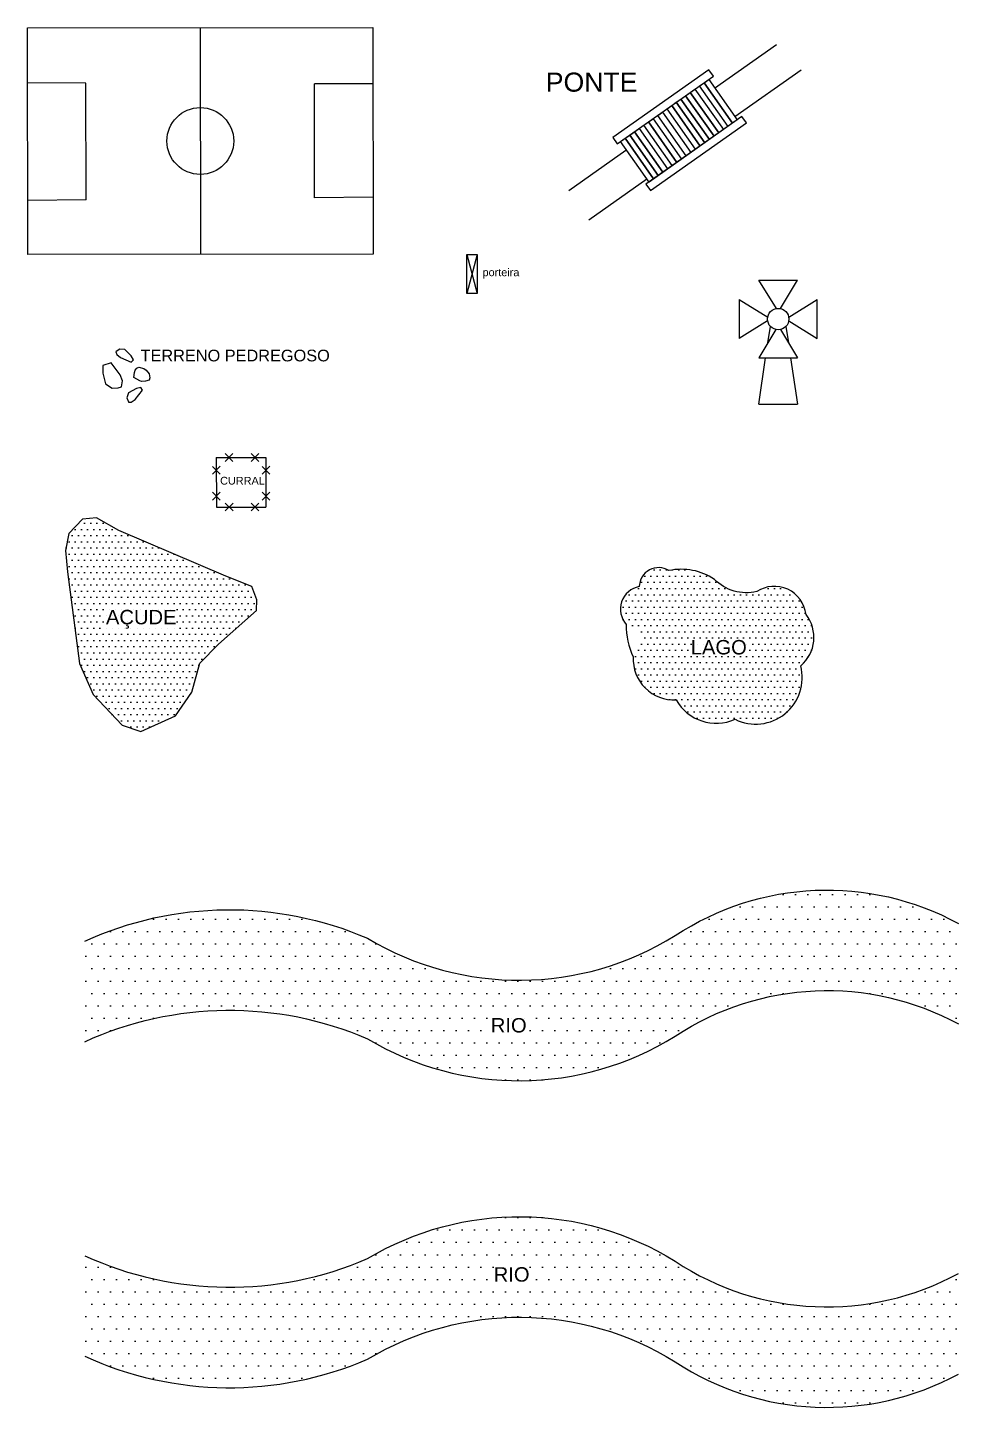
# Paper-space layout 'OBSERVAÇÕES' of a CAD drawing. Extents: x 729 to 1834, y 723 to 1194.
# Drawn here: x 1594.6 to 1833.9, y 760 to 1114.8 of the extents above; entities that cross this region are included whole.
import ezdxf

# ---------------------------------------------------------------- set-up
doc = ezdxf.new("R2010")
doc.units = 0
for name, color, linetype in [('Equipamentos', 7, 'Continuous'), ('Estrutura civís', 7, 'Continuous'), ('Observaзгo', 5, 'Continuous'), ('Terreno', 7, 'Continuous'), ('Textos', 7, 'Continuous')]:
    doc.layers.add(name, color=color, linetype=linetype)
doc.layers.add('Topografia', color=8, linetype='Continuous', true_color=0x808080)
doc.styles.get("Standard").update_dxf_attribs({"font": 'arial.ttf'})

# ---------------------------------------------------------------- blocks, each defined once
blk = doc.blocks.new('Pedra', base_point=(614479.543839, 8270504.986392))
at = {"layer": 'Textos', "elevation": 0.56174}
for points in [[(614481.402616, 8270507.548334), (614480.828827, 8270508.522875), (614479.21796, 8270510.187766), (614477.866274, 8270510.288431), (614476.97192, 8270509.658637), (614476.888038, 8270509.576167), (614477.109839, 8270508.939841), (614478.043547, 8270508.143176), (614480.843229, 8270506.957233)], [(614483.28608, 8270500.4478), (614482.195483, 8270500.14853), (614480.167579, 8270499.028547), (614479.71729, 8270497.7501), (614480.091568, 8270496.722274), (614480.149261, 8270496.61976), (614480.821432, 8270496.667622), (614481.834358, 8270497.360781), (614483.710516, 8270499.753418)]]:
    blk.add_lwpolyline(points, close=True, dxfattribs=at)
for points in [[(614473.492273, 8270506.099245), (614473.525775, 8270504.097348), (614474.232119, 8270501.371072), (614475.972687, 8270500.206343), (614477.499203, 8270500.356633), (614478.303817, 8270500.571992), (614478.586354, 8270502.12466), (614478.021279, 8270503.677329), (614475.653282, 8270506.761956), (614475.653282, 8270506.761956), (614473.492273, 8270506.099245)], [(614483.012803, 8270502.090242), (614481.484952, 8270502.950874), (614481.655624, 8270504.272813), (614481.851263, 8270504.898339), (614482.242542, 8270505.406579), (614482.751202, 8270505.602056), (614484.081549, 8270505.328388), (614484.668466, 8270504.898339), (614485.451023, 8270503.920954), (614485.646661, 8270502.904474), (614485.451023, 8270502.278947), (614484.511955, 8270502.044375), (614483.494632, 8270501.966184), (614483.012803, 8270502.090242)]]:
    blk.add_lwpolyline(points, dxfattribs=at)
at = {"layer": 'Textos', "linetype": 'Continuous'}
blk.add_text('TERRENO PEDREGOSO', height=3, dxfattribs=at).set_placement((614483.239984, 8270507.128165, 0.56174))
blk = doc.blocks.new('campo de futebol')
at = {"layer": 'Observaзгo', "color": 3, "linetype": 'Continuous'}
blk.add_lwpolyline([(-33.955868, 32.907389), (24.3166, 32.945893), (24.375275, -55.852977), (-33.897193, -55.891482)], close=True, dxfattribs=at)
for points in [[(-19.455872, 32.91697), (-19.503246, 17.916936)], [(9.680363, 32.936222), (9.822004, 17.936313)], [(9.822004, 17.936313), (-19.503246, 17.916936)], [(-33.926531, -11.492046), (24.345938, -11.453542)], [(-19.688948, -40.88209), (-19.736321, -55.882125)], [(10.377225, -40.862223), (-19.688948, -40.88209)], [(10.377225, -40.862223), (10.518866, -55.862133)]]:
    blk.add_lwpolyline(points, dxfattribs=at)
blk.add_circle((-4.790297, -11.472794), 8.587145, dxfattribs=at)
blk = doc.blocks.new('FARPA')
at = {"color": 7, "linetype": 'Continuous'}
for p, q in [((2.826427, -2.824011), (-2.826427, 2.824011)), ((2.824011, 2.826427), (-2.824011, -2.826427))]:
    blk.add_line(p, q, dxfattribs=at)
blk = doc.blocks.new('curral')
at = {"layer": 'Equipamentos', "color": 7, "linetype": 'Continuous'}
for p, q in [((-6.750398, 6.212078), (5.998287, 6.214607)), ((-6.750398, 6.212078), (-6.729958, -6.536591)), ((5.998287, 6.214607), (6.018727, -6.534063)), ((-6.729958, -6.536591), (6.018727, -6.534063))]:
    blk.add_line(p, q, dxfattribs=at)
at = {"layer": 'Equipamentos', "color": 7, "linetype": 'Continuous', "xscale": 0.353941, "yscale": 0.353941, "zscale": 0.353941}
for p, rotation in [((-3.475663, 6.212727), 0.011364), ((3.193261, 6.21405), 0.011364), ((-6.745148, 2.937347), 270.091865), ((6.003537, 2.939876), 270.091865), ((-6.734455, -3.731569), 270.091865), ((6.01423, -3.72904), 270.091865), ((-3.455223, -6.535942), 0.011364), ((3.213701, -6.534619), 0.011364)]:
    blk.add_blockref('FARPA', p, dxfattribs=dict(at, rotation=rotation))
blk.add_text('CURRAL', height=2).set_placement((-5.777565, -0.765314))
blk = doc.blocks.new('new block')
for p, q in [((795977.100138, 9299893.94681), (795972.559403, 9299901.237593)), ((795972.559403, 9299901.237593), (795982.559403, 9299901.237593)), ((795978.135264, 9299893.924444), (795982.559403, 9299901.237593)), ((795967.559403, 9299896.237593), (795974.853733, 9299891.717314)), ((795967.559403, 9299896.237593), (795967.559403, 9299886.237593)), ((795980.265413, 9299891.715392), (795987.559403, 9299896.237593)), ((795987.559403, 9299886.237593), (795987.559403, 9299896.237593)), ((795974.850114, 9299890.778752), (795967.559403, 9299886.237593)), ((795976.946446, 9299888.558962), (795972.559403, 9299881.237593)), ((795974.908637, 9299885.15814), (795975.54088, 9299889.373097)), ((795978.114529, 9299888.546382), (795982.559403, 9299881.237593)), ((795979.54088, 9299889.373097), (795980.172475, 9299885.162463)), ((795980.267184, 9299890.769935), (795987.559403, 9299886.237593)), ((795972.54088, 9299869.373097), (795974.320555, 9299881.237593)), ((795972.559403, 9299881.237593), (795982.559403, 9299881.237593)), ((795980.761206, 9299881.237593), (795982.54088, 9299869.373097)), ((795972.54088, 9299869.373097), (795982.54088, 9299869.373097))]:
    blk.add_line(p, q)
blk.add_circle((795977.559403, 9299891.237593), 2.747869)
blk = doc.blocks.new('catavento')
at = {"layer": 'Observaзгo'}
blk.add_blockref('new block', (-795977.54088, -9299869.373097), dxfattribs=at)
blk = doc.blocks.new('A$C19E86692')
at = {"layer": 'Topografia'}
for p, q in [((37.446935, 33.837451), (53.445127, 45.068717)), ((42.721777, 26.589212), (59.756733, 38.596261)), ((0, 7.548449), (14.717208, 17.880422)), ((5.197657, -0.000001), (20.076553, 10.512168))]:
    blk.add_line(p, q, dxfattribs=at)
for points in [[(11.317637, 21.145664), (11.317637, 21.145664), (12.468841, 19.510672), (12.468841, 19.510672), (37.191004, 36.917642), (37.191004, 36.917642), (36.0398, 38.552633), (36.0398, 38.552633)], [(19.825932, 9.14416), (19.825932, 9.14416), (20.977136, 7.509169), (20.977136, 7.509169), (45.699298, 24.916139), (45.699298, 24.916139), (44.548095, 26.55113), (44.548095, 26.55113)]]:
    blk.add_lwpolyline(points, close=True, dxfattribs=at)
for points in [[(42.149891, 24.862545), (34.83157, 35.256355), (34.83157, 35.256355), (36.026705, 36.097855), (36.026705, 36.097855), (43.345026, 25.704045)], [(37.369349, 21.496547), (30.051028, 31.890357), (30.051028, 31.890357), (31.246163, 32.731857), (31.246163, 32.731857), (38.564484, 22.338047)], [(38.564484, 22.338047), (31.246163, 32.731857), (31.246163, 32.731857), (32.441299, 33.573356), (32.441299, 33.573356), (39.75962, 23.179546)], [(40.954755, 24.021046), (33.636434, 34.414856), (33.636434, 34.414856), (34.83157, 35.256355), (34.83157, 35.256355), (42.149891, 24.862545)], [(32.588807, 18.130549), (25.270485, 28.524359), (25.270485, 28.524359), (26.465621, 29.365859), (26.465621, 29.365859), (33.783942, 18.972049)], [(33.783942, 18.972049), (26.465621, 29.365859), (26.465621, 29.365859), (27.660756, 30.207358), (27.660756, 30.207358), (34.979078, 19.813548)], [(34.979078, 19.813548), (27.660756, 30.207358), (27.660756, 30.207358), (28.855892, 31.048858), (28.855892, 31.048858), (36.174213, 20.655048)], [(36.174213, 20.655048), (28.855892, 31.048858), (28.855892, 31.048858), (30.051028, 31.890357), (30.051028, 31.890357), (37.369349, 21.496547)], [(26.613129, 13.923052), (19.294808, 24.316861), (19.294808, 24.316861), (20.489943, 25.158361), (20.489943, 25.158361), (27.808264, 14.764551)], [(27.808264, 14.764551), (20.489943, 25.158361), (20.489943, 25.158361), (21.685079, 25.99986), (21.685079, 25.99986), (29.0034, 15.606051)], [(43.345026, 25.704045), (20.637451, 9.715554)], [(30.198535, 16.44755), (22.880214, 26.84136), (22.880214, 26.84136), (24.07535, 27.68286), (24.07535, 27.68286), (31.393671, 17.28905)], [(21.832587, 10.557054), (14.514265, 20.950863), (14.514265, 20.950863), (15.709401, 21.792363), (15.709401, 21.792363), (23.027722, 11.398553)], [(23.027722, 11.398553), (15.709401, 21.792363), (15.709401, 21.792363), (16.904537, 22.633862), (16.904537, 22.633862), (24.222858, 12.240053)], [(24.222858, 12.240053), (16.904537, 22.633862), (16.904537, 22.633862), (18.099672, 23.475362), (18.099672, 23.475362), (25.417993, 13.081552)], [(20.637451, 9.715554), (13.31913, 20.109364), (13.31913, 20.109364), (14.514265, 20.950863), (14.514265, 20.950863), (21.832587, 10.557054)]]:
    blk.add_lwpolyline(points, dxfattribs=at)
blk = doc.blocks.new('A$C2B641D23')
at = {"color": 38}
for p, q in [((0, 10), (2.623812, 0)), ((2.623812, 10), (0, 0))]:
    blk.add_line(p, q, dxfattribs=at)
blk.add_lwpolyline([(0, 10), (2.623812, 10), (2.623812, 0), (0, 0)], close=True, dxfattribs=at)

psp = doc.layouts.new('OBSERVAÇÕES')

# ---------------------------------------------------------------- hatches: boundary and pattern name
at = {"layer": 'Terreno'}
h = psp.add_hatch(dxfattribs=at)
h.set_pattern_fill('DOTS', color=4, style=0)
h.set_pattern_definition([(0, (366.1923, 415.8596), (0.79375, 1.5875), [0, -1.5875])])
h.paths.add_polyline_path([(1638.88, 951.35), (1643.63, 956.26), (1653.46, 964.93), (1653.5, 967.62), (1652.27, 971.1), (1645.58, 973.78), (1618.01, 985.47), (1612.27, 988.72), (1608.65, 988.41), (1605.15, 984.72), (1604.27, 980.32), (1604.85, 974.88), (1607.91, 951.26), (1611.39, 943.29), (1618.91, 935.38), (1623.69, 933.78), (1632.62, 937.84), (1636.81, 943.93)])
h.paths.add_polyline_path([(1613.77, 959.26), (1633.79, 959.26), (1633.79, 966.91), (1613.77, 966.91)], flags=24)
h = psp.add_hatch(dxfattribs=at)
h.set_pattern_fill('DOTS', color=150, style=0)
h.set_pattern_definition([(0, (-773044.3538, -8728315.6955), (0.79375, 1.5875), [0, -1.5875])])
h.paths.add_polyline_path([(1752.89, 959.36, 0.662071), (1761.38, 941.91, 0.38658), (1776.5, 936.92, 0.642004), (1793.39, 950.68, 0.401793), (1794.75, 963.91, 0.429657), (1785.2, 971, -0.343258), (1771.21, 972.92, 0.202913), (1759.51, 975.17, 0.581492), (1751.87, 971.06, 0.911666)])
h.paths.add_polyline_path([(1763.81, 951.51), (1780.08, 951.51), (1780.08, 959.16), (1763.81, 959.16)], flags=24)
h = psp.add_hatch(dxfattribs=at)
h.set_pattern_fill('DOTS', color=4, scale=2)
h.set_pattern_definition([(0, (-638557.7963, -8298348.608), (1.5875, 3.175), [0, -3.175])])
h.paths.add_polyline_path([(1833.94, 858.58), (1833.94, 884.43, 0.27722), (1761.1, 881.28, -0.281221), (1681.96, 880.61, 0.212325), (1609.26, 879.87), (1609.26, 854.01, -0.212325), (1681.96, 854.76, 0.281221), (1761.1, 855.43, -0.27722)])
h.paths.add_polyline_path([(1712.36, 854.29), (1723.43, 854.29), (1723.43, 861.94), (1712.36, 861.94)], flags=24)
h = psp.add_hatch(dxfattribs=at)
h.set_pattern_fill('DOTS', color=4, scale=2)
h.set_pattern_definition([(0, (-638557.7963, 8300001.5813), (1.5875, -3.175), [0, -3.175])])
h.paths.add_polyline_path([(1833.94, 794.4), (1833.94, 768.54, -0.27722), (1761.1, 771.69, 0.281221), (1681.96, 772.36, -0.212325), (1609.26, 773.11), (1609.26, 798.96, 0.212325), (1681.96, 798.22, -0.281221), (1761.1, 797.54, 0.27722)])
h.paths.add_polyline_path([(1712.36, 798.69), (1723.43, 798.69), (1723.43, 791.04), (1712.36, 791.04)], flags=24)

# ---------------------------------------------------------------- linework, layer by layer
at = {"layer": 'Terreno', "color": 4}
psp.add_lwpolyline([(1618.01, 985.47), (1612.27, 988.72), (1608.65, 988.41), (1605.15, 984.72), (1604.27, 980.32), (1604.85, 974.88), (1607.91, 951.26), (1611.39, 943.29), (1618.91, 935.38), (1623.69, 933.78), (1632.62, 937.84), (1636.81, 943.93), (1638.88, 951.35), (1643.63, 956.26), (1653.46, 964.93), (1653.5, 967.62), (1652.27, 971.1), (1645.58, 973.78), (1618.01, 985.47)], dxfattribs=at)
at = {"layer": 'Terreno', "color": 150}
psp.add_lwpolyline([(1761.38, 941.91, 0.38658), (1776.5, 936.92, 0.642004), (1793.39, 950.68, 0.401793), (1794.75, 963.91, 0.557743), (1782.09, 969.76, -0.263418), (1771.21, 972.92, 0.202913), (1759.51, 975.17, 0.581492), (1751.87, 971.06, 0.587485), (1748.54, 961.31, 0.121338), (1750.31, 952.97, 0.444405), (1761.38, 941.91, -0.242727)], format="xyb", dxfattribs=at)
at = {"layer": 'Terreno', "color": 4}
for points in [[(1609.26, 879.87, -0.212325), (1681.96, 880.61, 0.281221), (1761.1, 881.28, -0.27722), (1833.94, 884.43, 6.950948)], [(1609.26, 854.01, -0.212325), (1681.96, 854.76, 0.281221), (1761.1, 855.43, -0.27722), (1833.94, 858.58, 6.950948)], [(1609.26, 798.96, 0.212325), (1681.96, 798.22, -0.281221), (1761.1, 797.54, 0.27722), (1833.94, 794.4, -6.950948)], [(1609.26, 773.11, 0.212325), (1681.96, 772.36, -0.281221), (1761.1, 771.69, 0.27722), (1833.94, 768.54, -6.950948)]]:
    psp.add_lwpolyline(points, format="xyb", dxfattribs=at)

# ---------------------------------------------------------------- block references
at = {"layer": 'Estrutura civís', "rotation": 270}
psp.add_blockref('campo de futebol', (1650.45, 1080.87), dxfattribs=at)
at = {"layer": 'Estrutura civís', "color": 6}
psp.add_blockref('A$C19E86692', (1733.74, 1065.4), dxfattribs=at)
at = {"layer": 'Estrutura civís', "color": 4}
psp.add_blockref('A$C2B641D23', (1707.52, 1046.44), dxfattribs=at)
at = {"layer": 'Estrutura civís'}
for name, p in [('catavento', (1787.58, 1017.99)), ('curral', (1649.85, 998.05))]:
    psp.add_blockref(name, p, dxfattribs=at)
at = {"layer": 'Terreno', "rotation": 0.005619}
psp.add_blockref('Pedra', (1619.92, 1026.84), dxfattribs=at)

# ---------------------------------------------------------------- texts
at = {"layer": 'Estrutura civís', "color": 5, "insert": (1727.83, 1103.25), "char_height": 4.9, "attachment_point": 1}
psp.add_mtext_dynamic_manual_height_columns('PONTE', width=9.6695, gutter_width=12.5, heights=[0], dxfattribs=at)
at = {"layer": 'Terreno', "color": 0, "insert": (1614.71, 965.07), "char_height": 3.712, "width": 39.3137, "attachment_point": 1}
psp.add_mtext('AÇUDE', dxfattribs=at)
at = {"layer": 'Terreno', "color": 150, "insert": (1765.12, 957.32), "char_height": 3.712, "width": 39.3137, "attachment_point": 1}
psp.add_mtext('LAGO', dxfattribs=at)
at = {"layer": 'Terreno', "color": 4, "char_height": 3.712, "width": 39.3137}
for insert, attachment_point in [((1713.69, 860.09), 1), ((1714.43, 792.25), 7)]:
    psp.add_mtext('RIO', dxfattribs=dict(at, insert=insert, attachment_point=attachment_point))
at = {"layer": 'Textos', "color": 1, "insert": (1711.57, 1052.89), "char_height": 2, "width": 89.8113, "attachment_point": 1}
psp.add_mtext('{\\C5;porteira}', dxfattribs=at)

doc.saveas('drawing.dxf')
